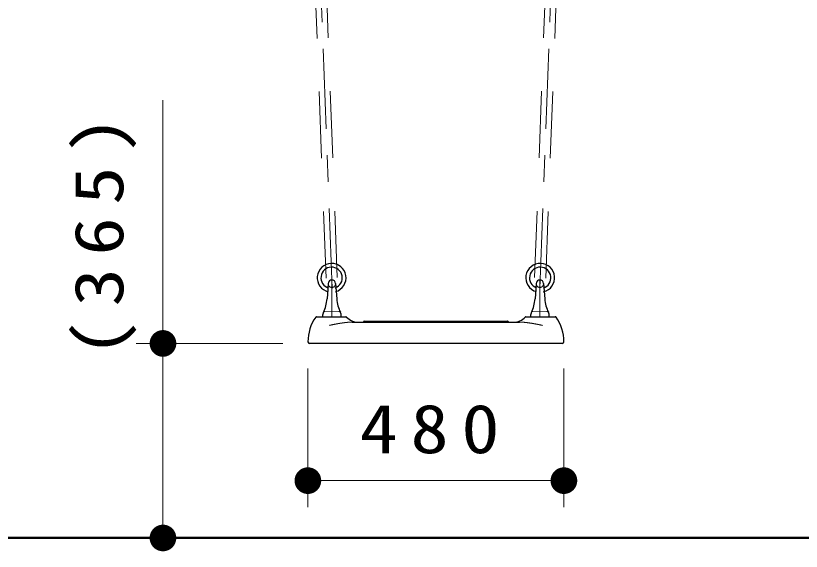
# Model space of a CAD drawing. Units: millimetres on the paper, scale 1:50. Extents: x 197 to 617, y 140 to 437.
# Drawn here: x 268.39 to 297.84, y 212.96 to 233.05 of the extents above; entities that cross this region are included whole.
import ezdxf

# ---------------------------------------------------------------- set-up
doc = ezdxf.new("R2010")
doc.units = ezdxf.units.MM
doc.linetypes.add('USER1', pattern=[4.5, 2.5, -2])
doc.linetypes.add('USER2', pattern=[6, 3, -1, 1, -1])
doc.layers.add('線', color=2, linetype='Continuous', lineweight=25)
doc.styles.add('ＭＳ ゴシック', font='')
doc.styles.get('ＭＳ ゴシック').set_extended_font_data('MS Gothic')

# ---------------------------------------------------------------- blocks, each defined once
blk = doc.blocks.new('filled_dot')
at = {"color": 0, "linetype": 'Continuous', "lineweight": -2, "const_width": 1.25}
blk.add_lwpolyline([(-0.625, 0, 1), (0.625, 0, 1)], format="xyb", close=True, dxfattribs=at)

msp = doc.modelspace()

# ---------------------------------------------------------------- linework, layer by layer
at = {"layer": '線', "color": 4, "linetype": 'USER1', "lineweight": 13}
for p, q in [((280.022, 223.209), (279.032, 249.678)), ((280.442, 223.225), (279.452, 249.693)), ((287.843, 223.225), (288.832, 249.693)), ((288.263, 223.209), (289.252, 249.678))]:
    msp.add_line(p, q, dxfattribs=at)
at = {"layer": '線', "color": 1, "linetype": 'USER2', "lineweight": 13}
for p, q in [((280.247, 222.817), (279.242, 249.685)), ((288.038, 222.817), (289.042, 249.685))]:
    msp.add_line(p, q, dxfattribs=at)
at = {"layer": '線', "color": 7, "lineweight": 13}
for p, q in [((273.908, 213.455), (273.908, 229.879)), ((279.975, 221.955), (280.242, 221.969)), ((280.51, 221.955), (280.242, 221.969)), ((287.775, 221.955), (288.042, 221.969)), ((288.31, 221.955), (288.042, 221.969)), ((280.568, 221.755), (279.916, 221.755)), ((287.716, 221.755), (288.368, 221.755)), ((278.402, 220.755), (272.908, 220.755)), ((279.342, 219.815), (279.342, 214.606)), ((288.942, 219.815), (288.942, 214.606)), ((288.942, 215.606), (279.342, 215.606))]:
    msp.add_line(p, q, dxfattribs=at)
at = {"layer": '線', "color": 7}
for p, q in [((280.103, 223.006), (280.059, 222.425)), ((280.382, 223.006), (280.425, 222.425)), ((287.903, 223.006), (287.859, 222.425)), ((288.182, 223.006), (288.225, 222.425))]:
    msp.add_line(p, q, dxfattribs=at)
at = {"layer": '線', "linetype": 'USER2', "lineweight": 13}
for p, q in [((280.242, 221.755), (280.242, 223.135)), ((288.042, 221.755), (288.042, 223.135))]:
    msp.add_line(p, q, dxfattribs=at)
at = {"layer": '線', "color": 131}
for p, q in [((279.668, 221.755), (280.765, 221.755)), ((280.477, 221.755), (280.517, 221.755)), ((281.003, 221.555), (287.282, 221.555)), ((281.443, 221.589), (281.438, 221.575)), ((281.452, 221.595), (281.553, 221.595)), ((281.553, 221.595), (286.732, 221.595)), ((286.732, 221.595), (286.832, 221.595)), ((286.847, 221.575), (286.842, 221.589)), ((287.52, 221.755), (288.617, 221.755)), ((287.768, 221.755), (287.807, 221.755)), ((288.882, 220.755), (279.402, 220.755))]:
    msp.add_line(p, q, dxfattribs=at)
at = {"layer": '線', "color": 7, "lineweight": 50}
msp.add_line((302.156, 213.455), (240.122, 213.455), dxfattribs=at)
at = {"layer": '線', "color": 7}
for centre, radius, start, end in [((280.232, 223.217), 0.54, 92.1411, 256.1792), ((280.232, 223.217), 0.4, 92.1411, 252.8573), ((280.232, 223.217), 0.54, 286.0716, 92.1411), ((280.232, 223.217), 0.4, 290.2252, 92.1411), ((288.053, 223.217), 0.54, 87.8589, 253.9284), ((288.053, 223.217), 0.4, 87.8589, 249.7748), ((288.053, 223.217), 0.4, 287.1427, 87.8589), ((288.053, 223.217), 0.54, 283.8208, 87.8589), ((280.242, 222.995), 0.14, 4.2913, 175.7087), ((288.042, 222.995), 0.14, 4.2913, 175.7087), ((278.663, 222.53), 1.4, 334.3662, 355.7087), ((281.822, 222.53), 1.4, 184.2913, 205.6338), ((286.463, 222.53), 1.4, 334.3662, 355.7087), ((289.622, 222.53), 1.4, 184.2913, 205.6338), ((280.227, 221.779), 0.335, 154.3662, 180), ((280.258, 221.779), 0.335, 0, 24.9727), ((288.027, 221.779), 0.335, 155.0273, 180), ((288.058, 221.779), 0.335, 0, 25.6338)]:
    msp.add_arc(centre, radius, start, end, dxfattribs=at)
at = {"layer": '線', "color": 7, "linetype": 'USER1', "lineweight": 13}
for centre in [(280.242, 222.995), (288.042, 222.995)]:
    msp.add_arc(centre, 0.14, 175.7087, 4.2913, dxfattribs=at)
at = {"layer": '線', "color": 7, "lineweight": 13}
for centre, radius, start, end in [((279.978, 221.895), 0.06, 90, 155.0273), ((280.507, 221.895), 0.06, 24.9727, 90), ((287.778, 221.895), 0.06, 90, 155.0273), ((288.307, 221.895), 0.06, 24.9727, 90), ((279.916, 221.779), 0.024, 180, 270), ((280.568, 221.779), 0.024, 270, 0), ((287.716, 221.779), 0.024, 180, 270), ((288.368, 221.779), 0.024, 270, 0)]:
    msp.add_arc(centre, radius, start, end, dxfattribs=at)
at = {"layer": '線', "color": 131}
for centre, radius, start, end in [((280.942, 220.815), 1.6, 144.7656, 180), ((279.668, 221.715), 0.04, 90, 144.7656), ((280.765, 221.715), 0.04, 43.4325, 90), ((281.23, 222.155), 0.6, 223.4325, 270), ((281.41, 221.585), 0.03, 270, 340), ((281.452, 221.585), 0.01, 90, 160), ((286.832, 221.585), 0.01, 20, 90), ((286.875, 221.585), 0.03, 200, 270), ((287.055, 222.155), 0.6, 270, 316.5675), ((287.52, 221.715), 0.04, 90, 136.5675), ((288.617, 221.715), 0.04, 35.2344, 90), ((287.342, 220.815), 1.6, 0, 35.2344), ((279.402, 220.815), 0.06, 180, 270), ((288.882, 220.815), 0.06, 270, 0)]:
    msp.add_arc(centre, radius, start, end, dxfattribs=at)
at = {"layer": '線', "color": 131, "lineweight": 13}
for points, knots in [([(280.794, 221.543), (280.791, 221.543), (280.788, 221.543), (280.784, 221.542), (280.781, 221.542), (280.778, 221.542), (280.774, 221.541), (280.771, 221.541), (280.768, 221.541), (280.765, 221.54), (280.761, 221.54), (280.758, 221.54), (280.755, 221.539), (280.751, 221.539), (280.748, 221.538), (280.745, 221.538), (280.742, 221.538), (280.738, 221.537), (280.735, 221.537), (280.732, 221.537), (280.728, 221.536), (280.725, 221.536), (280.722, 221.535), (280.719, 221.535), (280.715, 221.535), (280.712, 221.534), (280.709, 221.534), (280.705, 221.533), (280.702, 221.533), (280.699, 221.532), (280.696, 221.532), (280.692, 221.532), (280.689, 221.531), (280.686, 221.531), (280.682, 221.53), (280.679, 221.53), (280.676, 221.529), (280.673, 221.529), (280.669, 221.528), (280.666, 221.528), (280.663, 221.528), (280.659, 221.527), (280.656, 221.527), (280.653, 221.526), (280.65, 221.526), (280.646, 221.525), (280.643, 221.525), (280.64, 221.524), (280.637, 221.524), (280.633, 221.523), (280.63, 221.523), (280.627, 221.522), (280.623, 221.522), (280.62, 221.521), (280.617, 221.521), (280.614, 221.52), (280.61, 221.52), (280.607, 221.519), (280.604, 221.519), (280.6, 221.518), (280.597, 221.518), (280.594, 221.517), (280.591, 221.517), (280.587, 221.516), (280.584, 221.516), (280.581, 221.515), (280.578, 221.515), (280.574, 221.514), (280.571, 221.514), (280.568, 221.513), (280.565, 221.513), (280.561, 221.512), (280.558, 221.512), (280.555, 221.511), (280.551, 221.511), (280.548, 221.51), (280.545, 221.51), (280.542, 221.509), (280.538, 221.509), (280.535, 221.508), (280.532, 221.507), (280.529, 221.507), (280.525, 221.506), (280.522, 221.506), (280.519, 221.505), (280.516, 221.505), (280.512, 221.504), (280.509, 221.504), (280.506, 221.503), (280.502, 221.503), (280.499, 221.502), (280.496, 221.501), (280.493, 221.501), (280.489, 221.5), (280.486, 221.5), (280.483, 221.499), (280.48, 221.499), (280.476, 221.498), (280.473, 221.497), (280.47, 221.497), (280.467, 221.496), (280.463, 221.496), (280.46, 221.495), (280.457, 221.494), (280.454, 221.494), (280.45, 221.493), (280.447, 221.493), (280.444, 221.492), (280.441, 221.492), (280.437, 221.491), (280.434, 221.49), (280.431, 221.49), (280.428, 221.489), (280.424, 221.489), (280.421, 221.488), (280.418, 221.487), (280.414, 221.487), (280.411, 221.486), (280.408, 221.485), (280.405, 221.485), (280.401, 221.484), (280.398, 221.484), (280.395, 221.483), (280.392, 221.482), (280.388, 221.482), (280.385, 221.481), (280.382, 221.481), (280.379, 221.48), (280.375, 221.479), (280.372, 221.479), (280.369, 221.478), (280.366, 221.477), (280.362, 221.477), (280.359, 221.476), (280.356, 221.476), (280.353, 221.475), (280.349, 221.474), (280.346, 221.474), (280.343, 221.473), (280.34, 221.472), (280.336, 221.472), (280.333, 221.471), (280.33, 221.47), (280.327, 221.47), (280.323, 221.469), (280.32, 221.468), (280.317, 221.468), (280.314, 221.467), (280.31, 221.467), (280.307, 221.466), (280.304, 221.465), (280.301, 221.465), (280.297, 221.464), (280.294, 221.463), (280.291, 221.463), (280.288, 221.462), (280.284, 221.461), (280.281, 221.461), (280.278, 221.46), (280.275, 221.459), (280.272, 221.459), (280.268, 221.458), (280.265, 221.457), (280.262, 221.457), (280.259, 221.456), (280.255, 221.455), (280.252, 221.455), (280.249, 221.454), (280.246, 221.453), (280.242, 221.453), (280.239, 221.452), (280.236, 221.451), (280.233, 221.451), (280.229, 221.45), (280.226, 221.449), (280.223, 221.448), (280.22, 221.448), (280.216, 221.447), (280.213, 221.446), (280.21, 221.446), (280.207, 221.445), (280.203, 221.444), (280.2, 221.444), (280.197, 221.443), (280.194, 221.442), (280.191, 221.442), (280.187, 221.441), (280.184, 221.44), (280.181, 221.44), (280.178, 221.439), (280.174, 221.438), (280.171, 221.437), (280.168, 221.437), (280.165, 221.436), (280.161, 221.435), (280.158, 221.435), (280.155, 221.434), (280.152, 221.433), (280.148, 221.433)], [0, 0, 0, 0, 1, 1, 1, 2, 2, 2, 3, 3, 3, 4, 4, 4, 5, 5, 5, 6, 6, 6, 7, 7, 7, 8, 8, 8, 9, 9, 9, 10, 10, 10, 11, 11, 11, 12, 12, 12, 13, 13, 13, 14, 14, 14, 15, 15, 15, 16, 16, 16, 17, 17, 17, 18, 18, 18, 19, 19, 19, 20, 20, 20, 21, 21, 21, 22, 22, 22, 23, 23, 23, 24, 24, 24, 25, 25, 25, 26, 26, 26, 27, 27, 27, 28, 28, 28, 29, 29, 29, 30, 30, 30, 31, 31, 31, 32, 32, 32, 33, 33, 33, 34, 34, 34, 35, 35, 35, 36, 36, 36, 37, 37, 37, 38, 38, 38, 39, 39, 39, 40, 40, 40, 41, 41, 41, 42, 42, 42, 43, 43, 43, 44, 44, 44, 45, 45, 45, 46, 46, 46, 47, 47, 47, 48, 48, 48, 49, 49, 49, 50, 50, 50, 51, 51, 51, 52, 52, 52, 53, 53, 53, 54, 54, 54, 55, 55, 55, 56, 56, 56, 57, 57, 57, 58, 58, 58, 59, 59, 59, 60, 60, 60, 61, 61, 61, 62, 62, 62, 63, 63, 63, 64, 64, 64, 65, 65, 65, 66, 66, 66, 66]), ([(281.003, 221.555), (281, 221.555), (280.998, 221.555), (280.996, 221.555), (280.993, 221.555), (280.991, 221.555), (280.989, 221.555), (280.986, 221.555), (280.984, 221.555), (280.982, 221.555), (280.979, 221.555), (280.977, 221.555), (280.975, 221.555), (280.972, 221.555), (280.97, 221.555), (280.968, 221.555), (280.965, 221.555), (280.963, 221.555), (280.961, 221.555), (280.959, 221.555), (280.956, 221.555), (280.954, 221.555), (280.952, 221.555), (280.949, 221.554), (280.947, 221.554), (280.945, 221.554), (280.942, 221.554), (280.94, 221.554), (280.938, 221.554), (280.935, 221.554), (280.933, 221.554), (280.931, 221.554), (280.928, 221.554), (280.926, 221.554), (280.924, 221.553), (280.921, 221.553), (280.919, 221.553), (280.917, 221.553), (280.914, 221.553), (280.912, 221.553), (280.91, 221.553), (280.908, 221.553), (280.905, 221.552), (280.903, 221.552), (280.901, 221.552), (280.898, 221.552), (280.896, 221.552), (280.894, 221.552), (280.891, 221.552), (280.889, 221.551), (280.887, 221.551), (280.884, 221.551), (280.882, 221.551), (280.88, 221.551), (280.877, 221.551), (280.875, 221.551), (280.873, 221.55), (280.87, 221.55), (280.868, 221.55), (280.866, 221.55), (280.864, 221.55), (280.861, 221.55), (280.859, 221.549), (280.857, 221.549), (280.854, 221.549), (280.852, 221.549), (280.85, 221.549), (280.847, 221.548), (280.845, 221.548), (280.843, 221.548), (280.84, 221.548), (280.838, 221.548), (280.836, 221.547), (280.833, 221.547), (280.831, 221.547), (280.829, 221.547), (280.827, 221.547), (280.824, 221.546), (280.822, 221.546), (280.82, 221.546), (280.817, 221.546), (280.815, 221.546), (280.813, 221.545), (280.81, 221.545), (280.808, 221.545), (280.806, 221.545), (280.803, 221.544), (280.801, 221.544), (280.799, 221.544), (280.797, 221.544), (280.794, 221.543)], [0, 0, 0, 0, 1, 1, 1, 2, 2, 2, 3, 3, 3, 4, 4, 4, 5, 5, 5, 6, 6, 6, 7, 7, 7, 8, 8, 8, 9, 9, 9, 10, 10, 10, 11, 11, 11, 12, 12, 12, 13, 13, 13, 14, 14, 14, 15, 15, 15, 16, 16, 16, 17, 17, 17, 18, 18, 18, 19, 19, 19, 20, 20, 20, 21, 21, 21, 22, 22, 22, 23, 23, 23, 24, 24, 24, 25, 25, 25, 26, 26, 26, 27, 27, 27, 28, 28, 28, 29, 29, 29, 30, 30, 30, 30]), ([(287.49, 221.543), (287.488, 221.544), (287.486, 221.544), (287.483, 221.544), (287.481, 221.544), (287.479, 221.545), (287.477, 221.545), (287.474, 221.545), (287.472, 221.545), (287.47, 221.546), (287.467, 221.546), (287.465, 221.546), (287.463, 221.546), (287.46, 221.546), (287.458, 221.547), (287.456, 221.547), (287.453, 221.547), (287.451, 221.547), (287.449, 221.547), (287.447, 221.548), (287.444, 221.548), (287.442, 221.548), (287.44, 221.548), (287.437, 221.548), (287.435, 221.549), (287.433, 221.549), (287.43, 221.549), (287.428, 221.549), (287.426, 221.549), (287.423, 221.55), (287.421, 221.55), (287.419, 221.55), (287.416, 221.55), (287.414, 221.55), (287.412, 221.55), (287.41, 221.551), (287.407, 221.551), (287.405, 221.551), (287.403, 221.551), (287.4, 221.551), (287.398, 221.551), (287.396, 221.551), (287.393, 221.552), (287.391, 221.552), (287.389, 221.552), (287.386, 221.552), (287.384, 221.552), (287.382, 221.552), (287.379, 221.552), (287.377, 221.553), (287.375, 221.553), (287.372, 221.553), (287.37, 221.553), (287.368, 221.553), (287.366, 221.553), (287.363, 221.553), (287.361, 221.553), (287.359, 221.554), (287.356, 221.554), (287.354, 221.554), (287.352, 221.554), (287.349, 221.554), (287.347, 221.554), (287.345, 221.554), (287.342, 221.554), (287.34, 221.554), (287.338, 221.554), (287.335, 221.554), (287.333, 221.555), (287.331, 221.555), (287.328, 221.555), (287.326, 221.555), (287.324, 221.555), (287.321, 221.555), (287.319, 221.555), (287.317, 221.555), (287.315, 221.555), (287.312, 221.555), (287.31, 221.555), (287.308, 221.555), (287.305, 221.555), (287.303, 221.555), (287.301, 221.555), (287.298, 221.555), (287.296, 221.555), (287.294, 221.555), (287.291, 221.555), (287.289, 221.555), (287.287, 221.555), (287.284, 221.555), (287.282, 221.555)], [0, 0, 0, 0, 1, 1, 1, 2, 2, 2, 3, 3, 3, 4, 4, 4, 5, 5, 5, 6, 6, 6, 7, 7, 7, 8, 8, 8, 9, 9, 9, 10, 10, 10, 11, 11, 11, 12, 12, 12, 13, 13, 13, 14, 14, 14, 15, 15, 15, 16, 16, 16, 17, 17, 17, 18, 18, 18, 19, 19, 19, 20, 20, 20, 21, 21, 21, 22, 22, 22, 23, 23, 23, 24, 24, 24, 25, 25, 25, 26, 26, 26, 27, 27, 27, 28, 28, 28, 29, 29, 29, 30, 30, 30, 30]), ([(288.136, 221.433), (288.133, 221.433), (288.13, 221.434), (288.126, 221.435), (288.123, 221.435), (288.12, 221.436), (288.117, 221.437), (288.114, 221.437), (288.11, 221.438), (288.107, 221.439), (288.104, 221.44), (288.101, 221.44), (288.097, 221.441), (288.094, 221.442), (288.091, 221.442), (288.088, 221.443), (288.084, 221.444), (288.081, 221.444), (288.078, 221.445), (288.075, 221.446), (288.071, 221.446), (288.068, 221.447), (288.065, 221.448), (288.062, 221.449), (288.058, 221.449), (288.055, 221.45), (288.052, 221.451), (288.049, 221.451), (288.046, 221.452), (288.042, 221.453), (288.039, 221.453), (288.036, 221.454), (288.033, 221.455), (288.029, 221.455), (288.026, 221.456), (288.023, 221.457), (288.02, 221.457), (288.016, 221.458), (288.013, 221.459), (288.01, 221.459), (288.007, 221.46), (288.003, 221.461), (288, 221.461), (287.997, 221.462), (287.994, 221.463), (287.99, 221.463), (287.987, 221.464), (287.984, 221.465), (287.981, 221.465), (287.977, 221.466), (287.974, 221.467), (287.971, 221.467), (287.968, 221.468), (287.964, 221.468), (287.961, 221.469), (287.958, 221.47), (287.955, 221.47), (287.951, 221.471), (287.948, 221.472), (287.945, 221.472), (287.942, 221.473), (287.938, 221.474), (287.935, 221.474), (287.932, 221.475), (287.929, 221.476), (287.925, 221.476), (287.922, 221.477), (287.919, 221.477), (287.916, 221.478), (287.912, 221.479), (287.909, 221.479), (287.906, 221.48), (287.903, 221.481), (287.899, 221.481), (287.896, 221.482), (287.893, 221.482), (287.89, 221.483), (287.886, 221.484), (287.883, 221.484), (287.88, 221.485), (287.877, 221.485), (287.873, 221.486), (287.87, 221.487), (287.867, 221.487), (287.864, 221.488), (287.86, 221.489), (287.857, 221.489), (287.854, 221.49), (287.851, 221.49), (287.847, 221.491), (287.844, 221.492), (287.841, 221.492), (287.838, 221.493), (287.834, 221.493), (287.831, 221.494), (287.828, 221.494), (287.825, 221.495), (287.821, 221.496), (287.818, 221.496), (287.815, 221.497), (287.812, 221.497), (287.808, 221.498), (287.805, 221.499), (287.802, 221.499), (287.798, 221.5), (287.795, 221.5), (287.792, 221.501), (287.789, 221.501), (287.785, 221.502), (287.782, 221.503), (287.779, 221.503), (287.776, 221.504), (287.772, 221.504), (287.769, 221.505), (287.766, 221.505), (287.763, 221.506), (287.759, 221.506), (287.756, 221.507), (287.753, 221.507), (287.75, 221.508), (287.746, 221.509), (287.743, 221.509), (287.74, 221.51), (287.736, 221.51), (287.733, 221.511), (287.73, 221.511), (287.727, 221.512), (287.723, 221.512), (287.72, 221.513), (287.717, 221.513), (287.714, 221.514), (287.71, 221.514), (287.707, 221.515), (287.704, 221.515), (287.7, 221.516), (287.697, 221.516), (287.694, 221.517), (287.691, 221.517), (287.687, 221.518), (287.684, 221.518), (287.681, 221.519), (287.678, 221.519), (287.674, 221.52), (287.671, 221.52), (287.668, 221.521), (287.664, 221.521), (287.661, 221.522), (287.658, 221.522), (287.655, 221.523), (287.651, 221.523), (287.648, 221.524), (287.645, 221.524), (287.642, 221.525), (287.638, 221.525), (287.635, 221.526), (287.632, 221.526), (287.628, 221.527), (287.625, 221.527), (287.622, 221.528), (287.619, 221.528), (287.615, 221.528), (287.612, 221.529), (287.609, 221.529), (287.605, 221.53), (287.602, 221.53), (287.599, 221.531), (287.596, 221.531), (287.592, 221.532), (287.589, 221.532), (287.586, 221.532), (287.582, 221.533), (287.579, 221.533), (287.576, 221.534), (287.573, 221.534), (287.569, 221.535), (287.566, 221.535), (287.563, 221.535), (287.559, 221.536), (287.556, 221.536), (287.553, 221.537), (287.55, 221.537), (287.546, 221.537), (287.543, 221.538), (287.54, 221.538), (287.536, 221.538), (287.533, 221.539), (287.53, 221.539), (287.527, 221.54), (287.523, 221.54), (287.52, 221.54), (287.517, 221.541), (287.513, 221.541), (287.51, 221.541), (287.507, 221.542), (287.504, 221.542), (287.5, 221.542), (287.497, 221.543), (287.494, 221.543), (287.49, 221.543)], [0, 0, 0, 0, 1, 1, 1, 2, 2, 2, 3, 3, 3, 4, 4, 4, 5, 5, 5, 6, 6, 6, 7, 7, 7, 8, 8, 8, 9, 9, 9, 10, 10, 10, 11, 11, 11, 12, 12, 12, 13, 13, 13, 14, 14, 14, 15, 15, 15, 16, 16, 16, 17, 17, 17, 18, 18, 18, 19, 19, 19, 20, 20, 20, 21, 21, 21, 22, 22, 22, 23, 23, 23, 24, 24, 24, 25, 25, 25, 26, 26, 26, 27, 27, 27, 28, 28, 28, 29, 29, 29, 30, 30, 30, 31, 31, 31, 32, 32, 32, 33, 33, 33, 34, 34, 34, 35, 35, 35, 36, 36, 36, 37, 37, 37, 38, 38, 38, 39, 39, 39, 40, 40, 40, 41, 41, 41, 42, 42, 42, 43, 43, 43, 44, 44, 44, 45, 45, 45, 46, 46, 46, 47, 47, 47, 48, 48, 48, 49, 49, 49, 50, 50, 50, 51, 51, 51, 52, 52, 52, 53, 53, 53, 54, 54, 54, 55, 55, 55, 56, 56, 56, 57, 57, 57, 58, 58, 58, 59, 59, 59, 60, 60, 60, 61, 61, 61, 62, 62, 62, 63, 63, 63, 64, 64, 64, 65, 65, 65, 66, 66, 66, 66])]:
    msp.add_open_spline(points, degree=3, knots=knots, dxfattribs=at)

# ---------------------------------------------------------------- block references
at = {"layer": '線', "color": 7, "lineweight": 13, "xscale": 0.4, "yscale": 0.4}
for p, rotation in [((273.908, 220.755), 270), ((288.942, 215.606), 180), ((273.908, 213.455), 90)]:
    msp.add_blockref('filled_dot', p, dxfattribs=dict(at, rotation=rotation))
msp.add_blockref('filled_dot', (279.342, 215.606), dxfattribs=at)

# ---------------------------------------------------------------- texts
at = {"layer": '線', "color": 7, "insert": (272.908, 225.004), "char_height": 1.833, "attachment_point": 8, "rotation": 90, "style": 'ＭＳ ゴシック'}
msp.add_mtext('\\T1.33;\\W1.15;(365)', dxfattribs=at)
at = {"layer": '線', "color": 7, "insert": (284.142, 216.606), "char_height": 1.833, "attachment_point": 8, "style": 'ＭＳ ゴシック'}
msp.add_mtext('\\T1.33;\\W1.15;480', dxfattribs=at)

doc.saveas('drawing.dxf')
